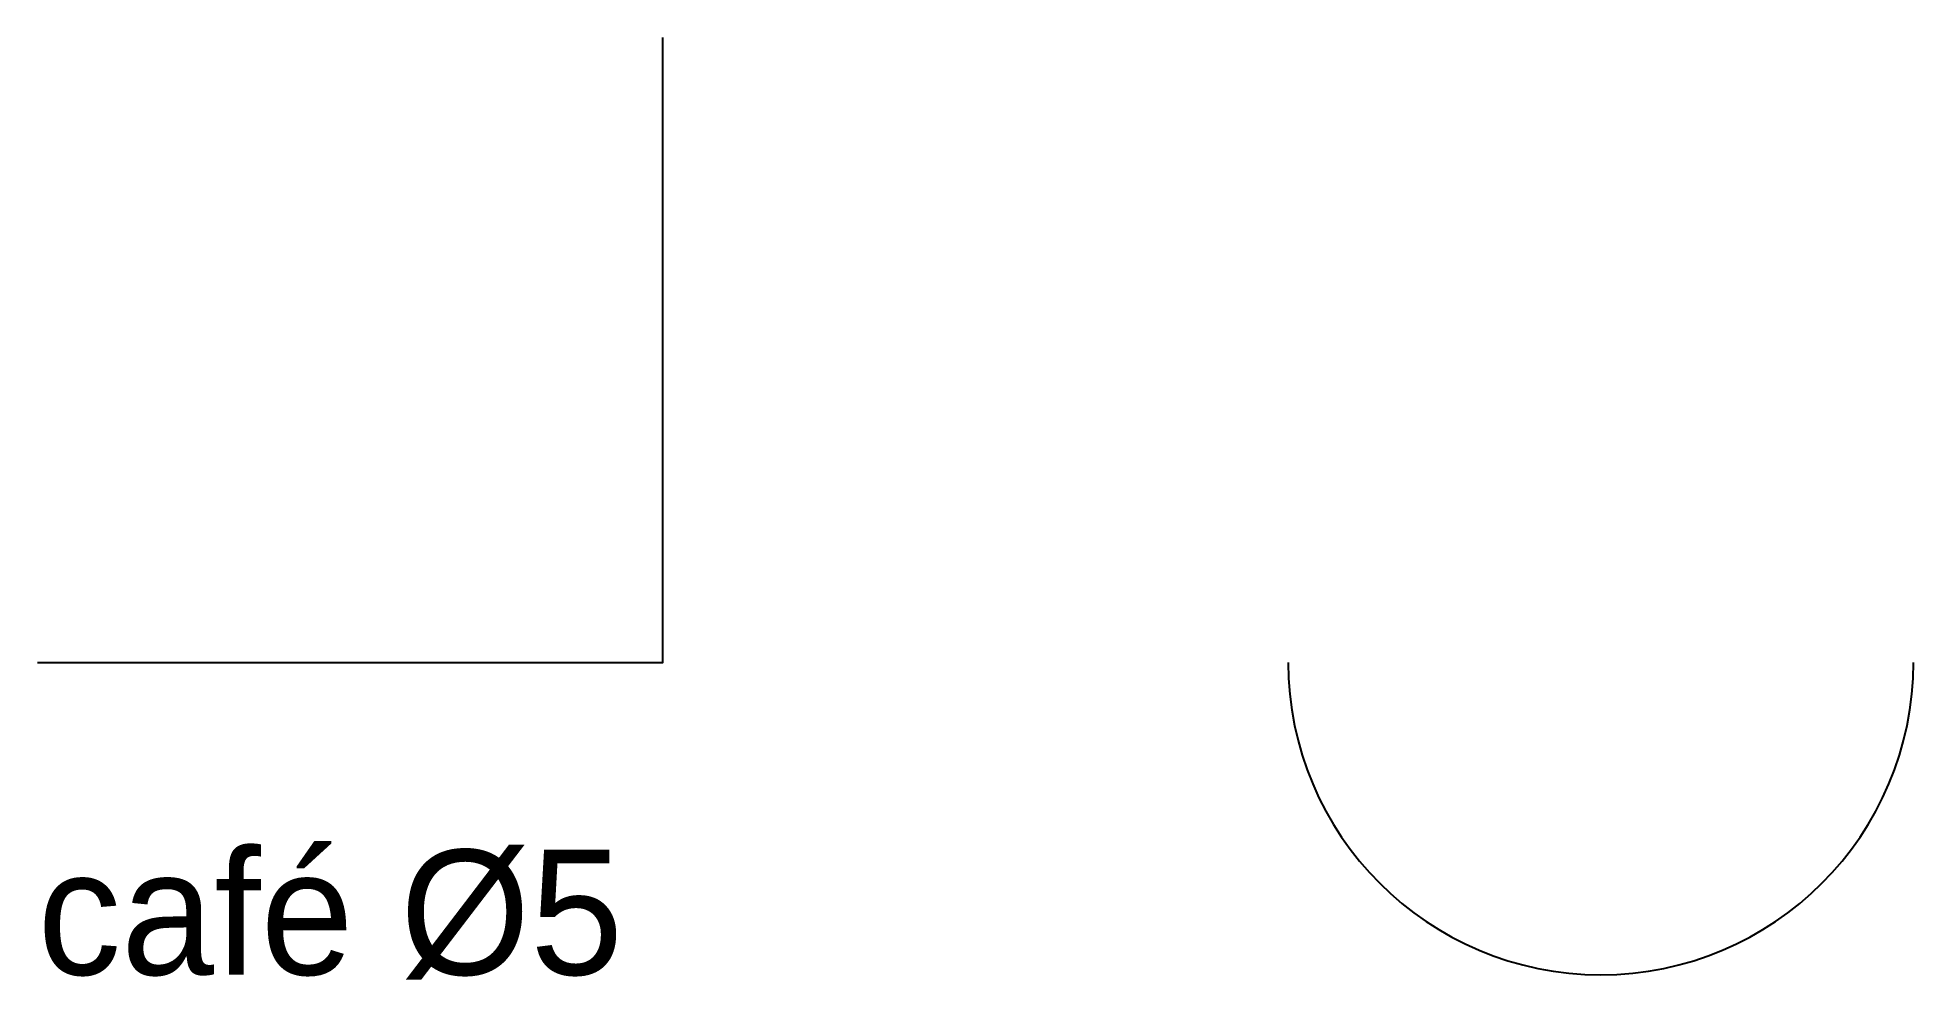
# Model space of a CAD drawing. Extents: x 0 to 30, y -5.1 to 10.
import ezdxf

# ---------------------------------------------------------------- set-up
doc = ezdxf.new("R2010")
doc.units = 0

msp = doc.modelspace()

# ---------------------------------------------------------------- linework, layer by layer
msp.add_lwpolyline([(0, 0), (10, 0), (10, 10)])
msp.add_lwpolyline([(20, 0, 1), (30, 0)], format="xyb")

# ---------------------------------------------------------------- texts
msp.add_text('café %%c5', height=2).set_placement((0, -5))

doc.saveas('drawing.dxf')
